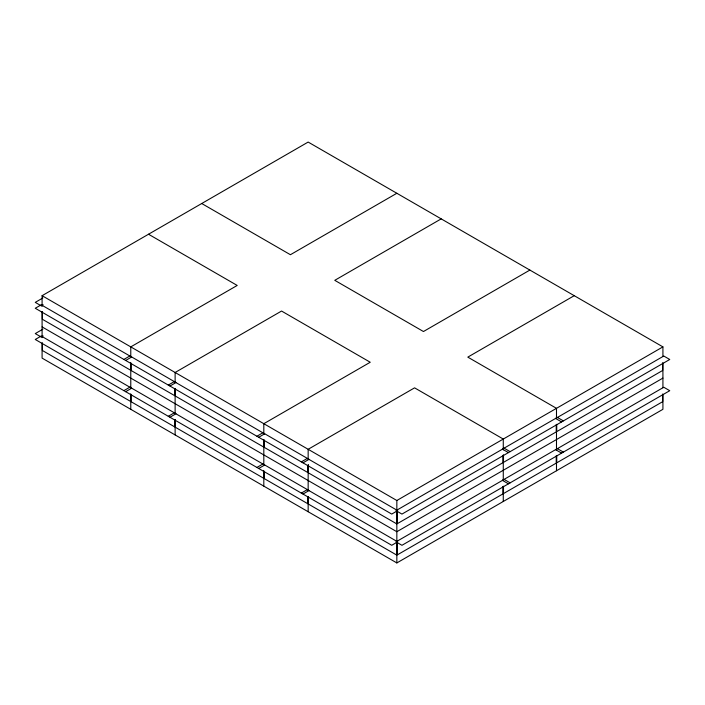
<?xml version="1.0" encoding="UTF-8"?>
<svg xmlns="http://www.w3.org/2000/svg" width="705" height="705" viewBox="0 0 705 705"><rect width="100%" height="100%" fill="white"/><g stroke="black" fill="none" stroke-linecap="round" stroke-linejoin="round"><path stroke-width="1.06" d="M42.088 306.446L42.088 295.686L308.156 142.066L662.92 346.886L662.92 356.571M42.846 297.986L35.259 302.375L41.225 305.82L43.128 304.727M42.846 329.2L35.259 333.588L41.225 337.034L43.128 335.941M396.844 193.276L290.416 254.717L201.727 203.516M123.904 359.409L129.914 355.946L175.994 382.551L169.984 386.014M125.666 360.466L131.641 357.012L41.225 304.816L35.25 308.261L391.733 514.077L397.708 510.623L307.301 458.426L301.317 461.881M123.904 390.623L129.914 387.16L175.994 413.764L169.984 417.228M125.666 391.68L131.641 388.226L41.225 336.029L35.25 339.475L391.733 545.291L397.708 541.837L307.301 489.64L301.317 493.095M441.189 218.876L334.769 280.326L423.458 331.526L529.878 270.077M168.284 385.071L174.258 381.617L264.675 433.822L258.7 437.267M168.284 416.285L174.258 412.83L264.675 465.036L258.7 468.481M256.937 436.219L262.947 432.747L309.028 459.352L303.018 462.824M256.937 467.433L262.947 463.961L309.028 490.565L303.018 494.038M574.231 295.686L467.803 357.127L556.492 408.336L556.492 418.021M42.088 295.686L396.844 500.497L662.92 346.886M662.92 378.1L396.844 531.72L42.088 326.9M42.088 343.044L42.088 358.114L396.844 562.934L662.92 409.314L662.92 394.245M563.357 420.876L557.355 417.413L502.409 449.138L508.411 452.601M561.603 421.916L555.628 418.47L663.775 356.025L669.75 359.48L401.956 514.086L395.99 510.64L504.137 448.195L510.112 451.649M563.357 452.09L557.355 448.627L502.409 480.352L508.411 483.815M561.603 453.13L555.628 449.684L663.775 387.248L669.75 390.693L401.956 545.3L395.99 541.854L504.137 479.409L510.112 482.863M148.517 234.236L237.206 285.446L130.778 346.886L130.778 356.571M662.92 363.031L662.92 387.785M662.691 362.872L662.691 370.451L556.712 431.636L556.712 424.322M662.691 394.086L662.691 401.665L556.712 462.85L556.712 455.536M556.492 424.481L556.492 450.31M556.492 455.694L556.492 470.764M556.263 424.551L556.263 431.892L503.502 462.357L503.502 455.016M556.263 455.765L556.263 463.106L503.502 493.571L503.502 486.23M503.273 449.816L503.273 439.056L414.584 387.847L308.156 449.296L308.156 458.981M503.273 455.201L503.273 479.955M503.273 486.415L503.273 501.484M503.053 455.307L503.053 462.621L397.074 523.806L397.074 511.266M503.053 486.521L503.053 493.835L397.074 555.02L397.074 542.48M396.844 500.497L396.844 562.934M396.624 511.257L396.624 523.806L308.385 472.861L308.385 464.489M396.624 542.471L396.624 555.02L308.385 504.075L308.385 496.752M308.156 465.441L308.156 490.195M308.156 496.655L308.156 511.724M307.935 465.238L307.935 472.597L264.04 447.252L264.04 439.894M307.935 496.452L307.935 503.811L264.04 478.475L264.04 471.116M263.811 434.456L263.811 423.696L370.24 362.247L281.551 311.046L175.122 372.487L175.122 382.18M263.811 439.841L263.811 464.595M263.811 471.055L263.811 486.124M263.591 439.673L263.591 446.996L175.351 396.051L175.351 388.728M263.591 470.887L263.591 478.21L175.351 427.265L175.351 419.942M175.122 388.631L175.122 413.394M175.122 419.854L175.122 434.923M174.902 388.437L174.902 395.787L131.007 370.451L131.007 363.093M174.902 419.651L174.902 427.01L131.007 401.665L131.007 394.306M130.778 363.031L130.778 387.785M130.778 394.245L130.778 409.314M130.557 362.872L130.557 370.187L42.318 319.242L42.318 311.672M130.557 394.086L130.557 401.401L42.318 350.455L42.318 342.886M42.088 311.83L42.088 337.66"/></g></svg>
